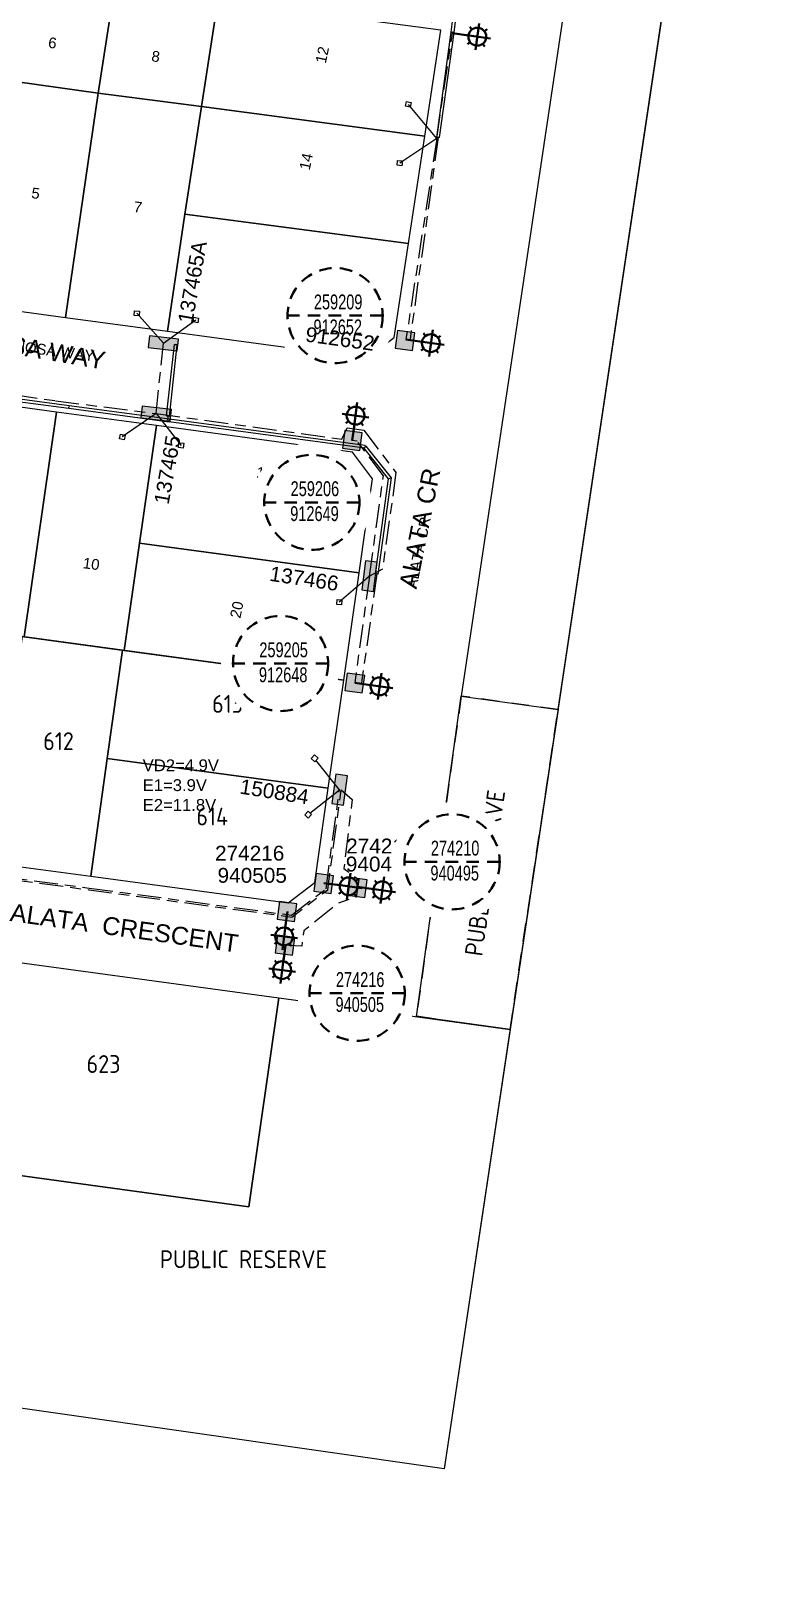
# Model space of a CAD drawing. Header units: metres. Extents: x 281818 to 283900, y 6133059 to 6135046.
# Drawn here: x 282365.8 to 282490.2, y 6134278.4 to 6134536.7 of the extents above; entities that cross this region are included whole.
import ezdxf
from ezdxf.enums import TextEntityAlignment as Align

# ---------------------------------------------------------------- set-up
doc = ezdxf.new("R2010")
doc.units = ezdxf.units.M
doc.linetypes.add('Cable Exist UG', pattern=[8.2, 4, -1.2, 1.8, -1.2])
doc.linetypes.add('Dash', pattern=[5, 3, -2])
doc.layers.get('0').update_dxf_attribs({"color": 6})
for name, color, linetype in [('_User Stage 5 LV', 255, 'Continuous'), ('_User Stage 6 Columns', 7, 'Continuous'), ('_User Stage 6 Lanterns', 7, 'Continuous'), ('_User Stage 6 LV', 7, 'Continuous'), ('_User Stage 6 Pillars', 7, 'Continuous'), ('_User Stage 6 Site Plan', 7, 'Continuous'), ('_User Stage 6 Trench', 7, 'Continuous'), ('Duct_SP_EXT', 7, 'Continuous'), ('Equip_SP_SL_EXT', 7, 'Continuous'), ('Mains_LV_EXT', 7, 'Continuous'), ('Mains_LV_SL_EXT', 7, 'Continuous'), ('Notes', 7, 'Continuous'), ('Notes_LV_MISC', 7, 'Continuous'), ('Notes_SL_MISC', 7, 'Continuous'), ('Notes_SP_MISC', 7, 'Continuous'), ('Services_SP_EXT', 7, 'Continuous'), ('Services_SP_NEW', 2, 'Continuous'), ('Services_SP_NEW_UG', 2, 'Continuous'), ('SupportsUG_SP_LV_EXT', 7, 'Continuous'), ('SupportsUG_SP_LV_SL_EXT', 7, 'Continuous'), ('Trench_SP_EXT', 7, 'Continuous')]:
    doc.layers.add(name, color=color, linetype=linetype)
for name, color, linetype, lineweight in [('Cadastre Developer_SP_EXT', 9, 'Continuous', 5), ('Cadastre Land Parcels_SP_EXT', 9, 'Continuous', 5), ('Cadastre Roads_SP_EXT', 9, 'Continuous', 5)]:
    doc.layers.add(name, color=color, linetype=linetype, lineweight=lineweight)
doc.styles.add('COLUMN_LABEL', font='arial.ttf')
doc.styles.add('iecARIAL', font='arial.ttf', dxfattribs={"height": 2})
doc.styles.add('LotNum', font='isocp.shx', dxfattribs={"height": 1.8})
doc.styles.add('POLE_LABEL', font='arial.ttf')
doc.styles.get("Standard").update_dxf_attribs({"font": 'arial.ttf'})
doc.linetypes.add('Cable New UG', pattern='A,7,-0.25,["x",Standard,S=2,R=0,X=0.2,Y=-0.8],-2.1', length=9.35)
doc.linetypes.add('IE Trench HV', pattern='A,7,-0.2,["/",Standard,S=3,R=0,X=0.6,Y=-1.4],-2.5', length=9.7)

# ---------------------------------------------------------------- blocks, each defined once
blk = doc.blocks.new('COLUMN_EXT')
blk.add_hatch(color=256).paths.add_polyline_path([(-1.49, 1.48), (-1.49, -1.49), (1.48, -1.49), (1.48, 1.48)])
blk.add_lwpolyline([(-1.49, -1.49), (1.48, -1.49), (1.48, 1.48), (-1.49, 1.48)], close=True)
for tag, height, style, flags, p in [('ASSET_NUM', 2.5, 'COLUMN_LABEL', 8, (2, 2)), ('STRUCTURE_PLANT_NUMBER', 0.2, 'POLE_LABEL', 9, (1.81, 0.03)), ('STREET_CODE', 0.2, 'COLUMN_LABEL', 9, (1.81, -0.2))]:
    blk.add_attdef(tag, text='', height=height, dxfattribs=dict(style=style, flags=flags)).set_placement(p, align=Align.MIDDLE_LEFT)
at = {"flags": 1}
blk.add_attdef('Z', (1.81, -2.35), '', height=0.2, dxfattribs=at)
at = {"flags": 9}
for tag, p in [('COLUMN_TYPE', (1.81, -0.4)), ('OWNED_BY', (1.81, -0.6)), ('STATE', (1.81, -0.8)), ('USAGE', (1.81, -1)), ('STREETNAME', (1.81, -1.6)), ('SUBURB', (1.81, -1.8)), ('LEGEND', (1.81, -1.2)), ('LOCATION', (1.81, -1.4)), ('NOTES', (1.81, -2))]:
    blk.add_attdef(tag, text='', height=0.2, dxfattribs=at).set_placement(p, align=Align.MIDDLE_LEFT)
blk = doc.blocks.new('PILLAR_EXT')
blk.add_hatch(color=256).paths.add_polyline_path([(-2.475, 0.99), (-2.475, -0.99), (2.475, -0.99), (2.475, 0.99)])
blk.add_lwpolyline([(-2.475, -0.99), (2.475, -0.99), (2.475, 0.99), (-2.475, 0.99)], close=True)
at = {"style": 'iecARIAL', "flags": 8}
blk.add_attdef('ASSET_NUM', (1.5, 3.5), '', height=2.5, dxfattribs=at)
for tag, p, flags in [('OWNED_BY', (0, -0.2), 9), ('STATE', (0, -0.4), 9), ('SUPPORT_TYPE', (0, -0.6), 9), ('STREETNAME', (0, -1.8), 9), ('SUBURB', (0, -2), 1), ('USAGE', (0, -0.8), 9), ('LEGEND', (0, -1), 9), ('LOCATION', (0, -1.2), 9), ('NOTES', (0, -1.4), 9), ('PARENT', (0, -1.6), 9)]:
    blk.add_attdef(tag, p, '', height=0.2, dxfattribs=dict(flags=flags))
blk = doc.blocks.new('SL_LANTERN_EXT')
at = {"lineweight": 40}
for p, q in [((-1.46, 5.68), (-1.06, 5.28)), ((0, 1.97), (0, 6.47)), ((1.46, 5.68), (1.06, 5.28)), ((-2.25, 4.22), (2.25, 4.22)), ((-1.46, 2.76), (-1.06, 3.16)), ((0, 0), (0, 2.72)), ((1.46, 2.76), (1.06, 3.16))]:
    blk.add_line(p, q, dxfattribs=at)
blk.add_circle((0, 4.22), 1.5, dxfattribs=at)
at = {"style": 'iecARIAL', "flags": 8}
blk.add_attdef('ASSET_NUM', (1.5, 1.5), '', height=2.5, dxfattribs=at)
for tag, p, height, flags in [('OPERATING_VOLTAGE', (0.98, -1.65), 0.2, 9), ('ORIENTATION', (0.98, -1.85), 0.2, 9), ('OWNED_BY', (0.98, -2.05), 0.2, 9), ('STATE', (0.98, -2.25), 0.2, 9), ('CONSTRUCTED_VOLTAGE', (0.98, -0.65), 0.2, 9), ('CONTROL_TYPE', (0.98, -0.85), 0.2, 9), ('LANTERN_PURPOSE', (0.98, -1.05), 0.2, 9), ('LANTERN_TYPE', (0.98, -1.25), 0.2, 9), ('NO_PHASES', (0.98, -1.45), 0.2, 9), ('USAGE', (0.98, -2.45), 0.2, 9), ('CEXIST', (0.98, -2.65), 0.2, 9), ('LNUMBER', (2.18, -3.25), 2.5, 8), ('CNEW', (0.98, -2.85), 0.2, 9), ('CNUMBER', (0.98, -3.05), 0.2, 9), ('CREMOVE', (0.98, -3.25), 0.2, 9), ('CREPLACE', (0.98, -3.45), 0.2, 9), ('LKINGHEIGHT', (0.98, -3.65), 0.2, 9), ('LBRACKET', (0.98, -3.85), 0.2, 9), ('LBRACKETVOCAB', (0.98, -4.05), 0.2, 9), ('LCATEGORY', (0.98, -4.25), 0.2, 9), ('LCHARGE1', (0.98, -4.45), 0.2, 9), ('LCHARGE1PERCENT', (0.98, -4.65), 0.2, 9), ('LCHARGE2', (0.98, -4.85), 0.2, 9), ('LCHARGE2PERCENT', (0.98, -5.05), 0.2, 9), ('LCHARGE3', (0.98, -5.25), 0.2, 9), ('LCHARGE3PERCENT', (0.98, -5.45), 0.2, 9), ('LEXIST', (0.98, -5.65), 0.2, 9), ('LLAMP', (0.98, -5.85), 0.2, 9), ('LLAMPVOCAB', (0.98, -6.05), 0.2, 9), ('LMAST', (0.98, -6.25), 0.2, 9), ('LMASTVOCAB', (0.98, -6.45), 0.2, 9), ('LNEW', (0.98, -6.65), 0.2, 9), ('LANTNUMBER', (0.98, -6.85), 0.2, 9), ('LOUTREACH', (0.98, -7.25), 0.2, 9), ('LOUTREACHVOCAB', (0.98, -7.45), 0.2, 9), ('LRATECODE', (0.98, -7.65), 0.2, 9), ('LREMOVE', (0.98, -7.85), 0.2, 9), ('STREETNAME', (0.98, -9.25), 0.2, 9), ('SUBURB', (0.98, -9.45), 0.2, 1), ('LREPLACE', (0.98, -8.05), 0.2, 9), ('LTYPE', (0.98, -8.25), 0.2, 9), ('LTYPEVOCAB', (0.98, -8.45), 0.2, 9), ('LEGEND', (0.98, -8.65), 0.2, 9), ('LOCATION', (0.98, -8.85), 0.2, 9), ('NOTES', (0.98, -9.05), 0.2, 9)]:
    blk.add_attdef(tag, p, '', height=height, dxfattribs=dict(flags=flags))
blk = doc.blocks.new('CCP_EXT')
at = {"flags": 9}
blk.add_attdef('NOTES', text='', height=0.2, dxfattribs=at).set_placement((0, -2), align=Align.MIDDLE_LEFT)
blk.add_wipeout([(0, 0.57), (0.57, 0), (0, -0.57), (-0.57, 0)])
blk.add_lwpolyline([(-0.57, 0), (0, 0.57), (0.57, 0), (0, -0.57), (-0.57, 0)])
at = {"flags": 1}
blk.add_attdef('Z', (0, 0), '', height=0.2, dxfattribs=at)
at = {"flags": 9}
for tag, p in [('CCP_TYPE', (0, 0)), ('CONSTRUCTED_VOLTAGE', (0, -0.2)), ('OPERATING_VOLTAGE', (0, -0.6)), ('ORIENTATION', (0, -0.8)), ('OWNED_BY', (0, -1)), ('STATE', (0, -1.8)), ('NO_PHASES', (0, -0.4)), ('USAGE', (0, -1.2)), ('LEGEND', (0, -1.4)), ('LIFE_SUPPORT', (0, -1.6))]:
    blk.add_attdef(tag, text='', height=0.2, dxfattribs=at).set_placement(p, align=Align.MIDDLE_LEFT)
blk = doc.blocks.new('CCP_NEW')
for tag, flags, p in [('CONSTRUCTED_VOLTAGE', 9, (1.5, -2)), ('Z', 1, (1.5, -2.4)), ('NUMBER_OF_PHASES', 9, (1.5, -2.2))]:
    blk.add_attdef(tag, text='', height=0.2, dxfattribs=dict(flags=flags)).set_placement(p, align=Align.MIDDLE_LEFT)
blk.add_wipeout([(0, 0.57), (0.57, 0), (0, -0.57), (-0.57, 0)])
blk.add_lwpolyline([(-0.57, 0), (0, 0.57), (0.57, 0), (0, -0.57), (-0.57, 0)])
at = {"flags": 9}
for tag, p in [('CCP_TYPE', (1.5, 0)), ('ORIENTATION', (1.5, -0.2)), ('STATE', (1.5, -1)), ('OWNED_BY', (1.5, -1.2)), ('OPERATED_BY', (1.5, -1.4)), ('OPERATING_VOLTAGE', (1.5, -1.8)), ('USAGE', (1.5, -0.4)), ('LEGEND', (1.5, -0.6)), ('LIFE_SUPPORT', (1.5, -0.8)), ('MAINTAINED_BY', (1.5, -1.6))]:
    blk.add_attdef(tag, text='', height=0.2, dxfattribs=at).set_placement(p, align=Align.MIDDLE_LEFT)
blk = doc.blocks.new('SLANTERN_NUM_EXT')
blk.add_wipeout([(-0.31, 10), (-0.94, 9.96), (-1.57, 9.88), (-2.18, 9.76), (-2.79, 9.61), (-3.39, 9.41), (-3.97, 9.18), (-4.54, 8.91), (-5.09, 8.61), (-5.62, 8.27), (-6.13, 7.91), (-6.62, 7.5), (-7.07, 7.07), (-7.5, 6.62), (-7.91, 6.13), (-8.27, 5.62), (-8.61, 5.09), (-8.91, 4.54), (-9.18, 3.97), (-9.41, 3.39), (-9.61, 2.79), (-9.76, 2.18), (-9.88, 1.57), (-9.96, 0.94), (-10, 0.31), (-10, -0.31), (-9.96, -0.94), (-9.88, -1.57), (-9.76, -2.18), (-9.61, -2.79), (-9.41, -3.39), (-9.18, -3.97), (-8.91, -4.54), (-8.61, -5.09), (-8.27, -5.62), (-7.91, -6.13), (-7.5, -6.62), (-7.07, -7.07), (-6.62, -7.5), (-6.13, -7.91), (-5.62, -8.27), (-5.09, -8.61), (-4.54, -8.91), (-3.97, -9.18), (-3.39, -9.41), (-2.79, -9.61), (-2.18, -9.76), (-1.57, -9.88), (-0.94, -9.96), (-0.31, -10), (0.31, -10), (0.94, -9.96), (1.57, -9.88), (2.18, -9.76), (2.79, -9.61), (3.39, -9.41), (3.97, -9.18), (4.54, -8.91), (5.09, -8.61), (5.62, -8.27), (6.13, -7.91), (6.62, -7.5), (7.07, -7.07), (7.5, -6.62), (7.91, -6.13), (8.27, -5.62), (8.61, -5.09), (8.91, -4.54), (9.18, -3.97), (9.41, -3.39), (9.61, -2.79), (9.76, -2.18), (9.88, -1.57), (9.96, -0.94), (10, -0.31), (10, 0.31), (9.96, 0.94), (9.88, 1.57), (9.76, 2.18), (9.61, 2.79), (9.41, 3.39), (9.18, 3.97), (8.91, 4.54), (8.61, 5.09), (8.27, 5.62), (7.91, 6.13), (7.5, 6.62), (7.07, 7.07), (6.62, 7.5), (6.13, 7.91), (5.62, 8.27), (5.09, 8.61), (4.54, 8.91), (3.97, 9.18), (3.39, 9.41), (2.79, 9.61), (2.18, 9.76), (1.57, 9.88), (0.94, 9.96), (0.31, 10)])
at = {"linetype": 'Dash', "lineweight": 40, "ltscale": 0.7}
blk.add_line((8, 0), (-8, 0), dxfattribs=at)
blk.add_circle((0, 0), 8, dxfattribs=at)
at = {"lineweight": 40, "width": 0.7}
for tag, p in [('SNUMBER', (0.51, 1.05)), ('CNUMBER', (0.44, -3.15))]:
    blk.add_attdef(tag, text='', height=2.5, dxfattribs=at).set_placement(p, align=Align.CENTER)
at = {"lineweight": 40, "flags": 1}
blk.add_attdef('Z', (0, 0), '', height=0.2, dxfattribs=at)

msp = doc.modelspace()

# ---------------------------------------------------------------- linework, layer by layer
at = {"layer": '_User Stage 6 LV', "linetype": 'Cable Exist UG', "flags": 128}
msp.add_lwpolyline([(282233.56, 6134413.4), (282240.15, 6134414.08, 0.048111), (282255.51, 6134403.64, 0.017585), (282261.86, 6134400.44, 0.006123), (282263.98, 6134399.5), (282266.64, 6134400.56), (282272.38, 6134398.45), (282273.63, 6134395.95, 0.003576), (282275.02, 6134395.53, 0.018381), (282281.73, 6134393.81, 0.009225), (282285.51, 6134393.07, 0.010469), (282289.31, 6134392.47), (282297.75, 6134391.32), (282315.9, 6134388.84), (282334.04, 6134386.36), (282349.04, 6134384.32), (282350.98, 6134386.07), (282356.82, 6134385.29), (282359.79, 6134392.2), (282362.09, 6134391.97), (282362.88, 6134393.89), (282375.53, 6134392.19), (282409.64, 6134387.61), (282415.68, 6134392.19), (282417.93, 6134408.99)], format="xyb", dxfattribs=at)
at = {"layer": '_User Stage 6 Site Plan', "flags": 128}
for points in [[(282378.62, 6134414.28), (282381.18, 6134432.51), (282364.34, 6134434.79), (282358.99, 6134396.73), (282375.84, 6134394.47), (282378.62, 6134414.28)], [(282418.37, 6134427.47), (282381.18, 6134432.51), (282378.62, 6134414.28), (282415.73, 6134409.29), (282418.37, 6134427.47)], [(282415.73, 6134409.29), (282378.62, 6134414.28), (282375.84, 6134394.47), (282409.01, 6134390.01), (282413.53, 6134393.44), (282415.73, 6134409.29)]]:
    msp.add_lwpolyline(points, close=True, dxfattribs=at)
at = {"layer": '_User Stage 6 Site Plan'}
for points in [[(282438.11, 6134424.79), (282454.41, 6134422.5), (282446.32, 6134368.71), (282430.58, 6134370.86), (282438.11, 6134424.79)], [(282407.46, 6134374.01), (282446.32, 6134368.71), (282435.25, 6134294.79), (282348.72, 6134307.18), (282353.18, 6134338.51), (282335.23, 6134341.01), (282308.42, 6134321.44), (282307.23, 6134313.12), (282291.32, 6134315.39), (282304.15, 6134352.3), (282310.78, 6134351.39), (282328.92, 6134348.91), (282348.74, 6134346.21), (282402.44, 6134338.87), (282407.46, 6134374.01)]]:
    msp.add_lwpolyline(points, dxfattribs=at)
msp.add_lwpolyline([(282348.74, 6134346.21), (282353.54, 6134381.38), (282407.46, 6134374.01), (282402.44, 6134338.87)], close=True, dxfattribs=at)
at = {"layer": '_User Stage 6 Trench', "linetype": 'Cable Exist UG'}
msp.add_lwpolyline([(282341.97, 6134396.95), (282375.57, 6134392.49), (282409.56, 6134387.92), (282415.4, 6134392.35), (282417.64, 6134409.03)], dxfattribs=at)
at = {"layer": 'Cadastre Developer_SP_EXT', "linetype": 'Dash'}
msp.add_lwpolyline([(282454.41, 6134422.5), (282438.11, 6134424.79), (282430.59, 6134370.97), (282446.32, 6134368.71), (282454.41, 6134422.5)], close=True, dxfattribs=at)
at = {"layer": 'Cadastre Land Parcels_SP_EXT', "linetype": 'Continuous'}
msp.add_lwpolyline([(283081.09, 6134971.02), (282655.31, 6135030.97), (282548.4, 6135046.02), (282527.82, 6134917.66), (282505.46, 6134773.87), (282494.82, 6134698.41), (282492.01, 6134678.54), (282479.81, 6134592.2), (282435.25, 6134294.79), (282348.72, 6134307.18), (282322.41, 6134310.94), (282319.91, 6134291.28), (282277.09, 6133955.6)], dxfattribs=at)
for points in [[(282479.81, 6134592.2), (282477.8, 6134592.48), (282446.49, 6134596.77), (282442.88, 6134572.02), (282459.79, 6134569.71), (282446.5, 6134480.84), (282442.93, 6134457.03), (282438.11, 6134424.79), (282454.38, 6134422.51), (282479.81, 6134592.2)], [(282382.93, 6134563.85), (282365.57, 6134566.13), (282359.87, 6134528.61), (282377.1, 6134526.22), (282382.93, 6134563.85)], [(282397.22, 6134541.77), (282400.28, 6134561.57), (282382.93, 6134563.85), (282377.1, 6134526.22), (282394.46, 6134523.94), (282397.22, 6134541.77)], [(282434.69, 6134536.8), (282397.22, 6134541.77), (282394.46, 6134523.94), (282432.02, 6134519), (282434.69, 6134536.8)], [(282377.1, 6134526.22), (282359.87, 6134528.61), (282354.42, 6134490.82), (282371.59, 6134488.49), (282377.1, 6134526.22)], [(282391.67, 6134505.87), (282394.46, 6134523.94), (282377.1, 6134526.22), (282371.59, 6134488.49), (282388.76, 6134486.16), (282391.67, 6134505.87)], [(282432.02, 6134519), (282394.46, 6134523.94), (282391.67, 6134505.87), (282429.26, 6134500.93), (282432.02, 6134519)], [(282426.83, 6134485.08), (282429.26, 6134500.93), (282391.67, 6134505.87), (282388.76, 6134486.16), (282422.23, 6134481.64), (282426.83, 6134485.08)], [(282370.11, 6134472.56), (282353.33, 6134474.83), (282347.9, 6134437.02), (282364.68, 6134434.74), (282370.11, 6134472.56)], [(282384.05, 6134450.52), (282386.88, 6134470.29), (282370.11, 6134472.56), (282364.68, 6134434.74), (282381.46, 6134432.47), (282384.05, 6134450.52)], [(282423.2, 6134461.32), (282419.82, 6134465.81), (282386.88, 6134470.29), (282384.05, 6134450.52), (282420.94, 6134445.52), (282423.2, 6134461.32)], [(282420.94, 6134445.52), (282384.05, 6134450.52), (282381.46, 6134432.47), (282418.37, 6134427.47), (282420.94, 6134445.52)]]:
    msp.add_lwpolyline(points, close=True, dxfattribs=at)
at = {"layer": 'Duct_SP_EXT'}
for p, q in [((282436.45, 6134536.49), (282438.44, 6134553.09)), ((282436.93, 6134536.43), (282438.94, 6134553.23)), ((282434, 6134518.8), (282436.45, 6134536.49)), ((282434.47, 6134518.73), (282436.93, 6134536.42)), ((282436.45, 6134536.49), (282436.69, 6134536.46)), ((282436.45, 6134536.49), (282436.69, 6134536.46)), ((282436.93, 6134536.42), (282436.69, 6134536.46)), ((282436.93, 6134536.43), (282436.69, 6134536.46)), ((282434, 6134518.8), (282434.23, 6134518.77)), ((282434.47, 6134518.73), (282434.23, 6134518.77)), ((282388.59, 6134471.9), (282389.91, 6134483.93)), ((282389.06, 6134471.84), (282390.38, 6134483.88)), ((282389.91, 6134483.93), (282390.15, 6134483.91)), ((282390.38, 6134483.88), (282390.15, 6134483.91)), ((282372.15, 6134473.14), (282355.3, 6134475.37)), ((282372.22, 6134473.62), (282355.36, 6134475.85)), ((282372.22, 6134473.62), (282372.18, 6134473.38)), ((282372.22, 6134473.62), (282372.18, 6134473.38)), ((282389.07, 6134471.35), (282372.22, 6134473.62)), ((282372.22, 6134473.62), (282372.22, 6134473.62)), ((282372.15, 6134473.14), (282372.18, 6134473.38)), ((282372.15, 6134473.14), (282372.18, 6134473.38)), ((282389, 6134470.88), (282372.15, 6134473.14)), ((282372.15, 6134473.14), (282372.15, 6134473.14)), ((282388.59, 6134471.9), (282388.83, 6134471.87)), ((282389.06, 6134471.84), (282388.83, 6134471.87)), ((282388.98, 6134470.89), (282389.01, 6134471.13)), ((282389, 6134470.88), (282389.03, 6134471.11)), ((282389.05, 6134471.37), (282389.01, 6134471.13)), ((282389.07, 6134471.35), (282389.03, 6134471.11)), ((282421.76, 6134466.55), (282421.95, 6134466.7)), ((282425.9, 6134461.35), (282421.76, 6134466.55)), ((282421.92, 6134466.46), (282421.95, 6134466.7)), ((282421.98, 6134466.94), (282421.95, 6134466.7)), ((282422.14, 6134466.85), (282421.95, 6134466.7)), ((282426.4, 6134461.49), (282422.14, 6134466.85)), ((282423.68, 6134445.36), (282425.9, 6134461.35)), ((282424.15, 6134445.29), (282426.4, 6134461.49)), ((282425.9, 6134461.35), (282426.15, 6134461.42)), ((282426.4, 6134461.49), (282426.15, 6134461.42)), ((282423.68, 6134445.36), (282423.91, 6134445.33)), ((282424.15, 6134445.29), (282423.91, 6134445.33))]:
    msp.add_line(p, q, dxfattribs=at)
at = {"layer": 'Mains_LV_EXT', "linetype": 'Cable Exist UG'}
msp.add_lwpolyline([(282386.85, 6134472.29), (282388.05, 6134484.14)], dxfattribs=at)
at = {"layer": 'Mains_LV_SL_EXT', "linetype": 'Cable Exist UG'}
for points in [[(282433.99, 6134518.61), (282436.63, 6134536.29)], [(282422.7, 6134444.97), (282425.05, 6134461.84), (282420.63, 6134467.66), (282419.81, 6134467.77)], [(282422.7, 6134444.97), (282420.21, 6134426.99)]]:
    msp.add_lwpolyline(points, dxfattribs=at)
at = {"layer": 'Notes_LV_MISC', "linetype": 'Cable Exist UG'}
msp.add_lwpolyline([(282422.7, 6134444.97), (282420.21, 6134426.99)], dxfattribs=at)
at = {"layer": 'Services_SP_NEW_UG', "color": 2, "flags": 128}
msp.add_lwpolyline([(282412.39, 6134404.83), (282417.64, 6134409.03), (282413.48, 6134414.3)], dxfattribs=at)
at = {"layer": 'Trench_SP_EXT', "linetype": 'Cable Exist UG'}
for points in [[(282388.83, 6134471.87), (282388.73, 6134471.21)], [(282423.92, 6134445.33), (282421.35, 6134427)]]:
    msp.add_lwpolyline(points, dxfattribs=at)

# ---------------------------------------------------------------- block references
at = {"layer": '_User Stage 6 Columns'}
ref = msp.add_blockref('COLUMN_EXT', (282415, 6134393.25), dxfattribs=dict(at, rotation=262.5131566313921))
ref.add_attrib('ASSET_NUM', '940496', dxfattribs={"layer": '0', "height": 2.5, "style": 'COLUMN_LABEL'}).set_placement((282418.72, 6134396.52), align=Align.MIDDLE_LEFT)
ref = msp.add_blockref('COLUMN_EXT', (282408.82, 6134388.54), dxfattribs=dict(at, rotation=172.5131566313921))
ref.add_attrib('ASSET_NUM', '940505', dxfattribs={"layer": '0', "height": 2.5, "style": 'COLUMN_LABEL'}).set_placement((282397.16, 6134394.62), align=Align.MIDDLE_LEFT)
at = {"layer": '_User Stage 6 Lanterns'}
ref = msp.add_blockref('SL_LANTERN_EXT', (282408.89, 6134388.53), dxfattribs=dict(at, rotation=172.5131566313921))
ref.add_attrib('ASSET_NUM', '274216', (282396.73, 6134397.1), dxfattribs={"layer": '0', "height": 2.5, "style": 'iecARIAL'})
ref = msp.add_blockref('SL_LANTERN_EXT', (282415.01, 6134393.32), dxfattribs=dict(at, rotation=262.5131566313921))
ref.add_attrib('ASSET_NUM', '274210', (282418.77, 6134398.3), dxfattribs={"layer": '0', "height": 2.5, "style": 'iecARIAL'})
at = {"layer": 'Equip_SP_SL_EXT'}
ref = msp.add_blockref('SL_LANTERN_EXT', (282436.63, 6134536.29), dxfattribs=dict(at, rotation=262.0897893613193))
ref.add_attrib('ASSET_NUM', '259211', dxfattribs={"layer": '0', "height": 2.5, "rotation": 352.0897, "style": 'iecARIAL'}).set_placement((282433.46, 6134539.36), align=Align.MIDDLE_RIGHT)
ref = msp.add_blockref('SL_LANTERN_EXT', (282428.83, 6134484.74), dxfattribs=dict(at, rotation=262.0896925902861))
ref.add_attrib('ASSET_NUM', '259209', dxfattribs={"layer": '0', "height": 2.5, "rotation": 352.0897, "style": 'iecARIAL'}).set_placement((282425.03, 6134488.32), align=Align.MIDDLE_RIGHT)
ref = msp.add_blockref('SL_LANTERN_EXT', (282419.81, 6134467.77), dxfattribs=dict(at, rotation=352.5265984059958))
ref.add_attrib('ASSET_NUM', '259206', dxfattribs={"layer": '0', "height": 2.5, "rotation": 82.5274, "style": 'iecARIAL'}).set_placement((282414.23, 6134465.28), align=Align.MIDDLE_RIGHT)
ref = msp.add_blockref('SL_LANTERN_EXT', (282419.81, 6134467.77), dxfattribs=dict(at, rotation=352.5265984059958))
ref.add_attrib('ASSET_NUM', '259206', dxfattribs={"layer": '0', "height": 2.5, "rotation": 82.5274, "style": 'iecARIAL'}).set_placement((282414.23, 6134465.28), align=Align.MIDDLE_RIGHT)
ref = msp.add_blockref('SL_LANTERN_EXT', (282420.21, 6134426.99), dxfattribs=dict(at, rotation=262.0902768347831))
ref.add_attrib('ASSET_NUM', '259205', dxfattribs={"layer": '0', "height": 2.5, "rotation": 352.0903, "style": 'iecARIAL'}).set_placement((282417.17, 6134430.7), align=Align.MIDDLE_RIGHT)
at = {"layer": 'Notes_LV_MISC'}
ref = msp.add_blockref('SL_LANTERN_EXT', (282428.83, 6134484.74), dxfattribs=dict(at, rotation=262.0896925902861))
ref.add_attrib('ASSET_NUM', '259209', dxfattribs={"layer": '0', "height": 2.5, "rotation": 352.0897, "style": 'iecARIAL'}).set_placement((282425.03, 6134488.32), align=Align.MIDDLE_RIGHT)
ref = msp.add_blockref('COLUMN_EXT', (282428.66, 6134484.6), dxfattribs=dict(at, rotation=82.09027682698549))
ref.add_attrib('ASSET_NUM', '912652', dxfattribs={"layer": '0', "height": 2.5, "rotation": 352.0903, "style": 'COLUMN_LABEL'}).set_placement((282423.69, 6134485.32), align=Align.TOP_RIGHT)
at = {"layer": 'Notes_SL_MISC'}
ref = msp.add_blockref('SL_LANTERN_EXT', (282420.67, 6134392.66), dxfattribs=dict(at, rotation=262.5131566313921))
ref.add_attrib('ASSET_NUM', '274210', (282431.38, 6134398.79), dxfattribs={"layer": '0', "height": 2.5, "style": 'iecARIAL'})
ref = msp.add_blockref('COLUMN_EXT', (282420.66, 6134392.58), dxfattribs=dict(at, rotation=262.5131566313921))
ref.add_attrib('ASSET_NUM', '940496', dxfattribs={"layer": '0', "height": 2.5, "style": 'COLUMN_LABEL'}).set_placement((282431.49, 6134394.25), align=Align.MIDDLE_LEFT)
ref = msp.add_blockref('COLUMN_EXT', (282408.49, 6134382.87), dxfattribs=dict(at, rotation=172.5131566313921))
ref.add_attrib('ASSET_NUM', '940505', dxfattribs={"layer": '0', "height": 2.5, "style": 'COLUMN_LABEL'}).set_placement((282415.28, 6134372.11), align=Align.MIDDLE_LEFT)
ref = msp.add_blockref('SL_LANTERN_EXT', (282408.57, 6134382.86), dxfattribs=dict(at, rotation=172.5131566313921))
ref.add_attrib('ASSET_NUM', '274216', (282414.75, 6134376.97), dxfattribs={"layer": '0', "height": 2.5, "style": 'iecARIAL'})
at = {"layer": 'SupportsUG_SP_LV_EXT'}
ref = msp.add_blockref('PILLAR_EXT', (282388.05, 6134484.14), dxfattribs=dict(at, rotation=353.5676358725643))
ref.add_attrib('ASSET_NUM', '137465A', dxfattribs={"layer": '0', "height": 2.5, "rotation": 79.8458, "style": 'iecARIAL'}).set_placement((282391.69, 6134487.54), align=Align.MIDDLE_LEFT)
ref = msp.add_blockref('PILLAR_EXT', (282422.7, 6134444.97), dxfattribs=dict(at, rotation=82.83046774243414))
ref.add_attrib('ASSET_NUM', '137466', dxfattribs={"layer": '0', "height": 2.5, "rotation": 351.3627, "style": 'iecARIAL'}).set_placement((282417.48, 6134443.68), align=Align.MIDDLE_RIGHT)
at = {"layer": 'SupportsUG_SP_LV_SL_EXT'}
ref = msp.add_blockref('COLUMN_EXT', (282419.81, 6134467.77), dxfattribs=dict(at, rotation=172.5273566039303))
ref.add_attrib('ASSET_NUM', '912649', dxfattribs={"layer": '0', "height": 2.5, "rotation": 82.5274, "style": 'COLUMN_LABEL'}).set_placement((282417.45, 6134464.48), align=Align.TOP_RIGHT)
ref = msp.add_blockref('COLUMN_EXT', (282419.81, 6134467.77), dxfattribs=dict(at, rotation=172.5273566039303))
ref.add_attrib('ASSET_NUM', '912649', dxfattribs={"layer": '0', "height": 2.5, "rotation": 82.5274, "style": 'COLUMN_LABEL'}).set_placement((282417.45, 6134464.48), align=Align.TOP_RIGHT)
ref = msp.add_blockref('COLUMN_EXT', (282420.21, 6134426.99), dxfattribs=dict(at, rotation=82.09027682698549))
ref.add_attrib('ASSET_NUM', '912648', dxfattribs={"layer": '0', "height": 2.5, "rotation": 352.0903, "style": 'COLUMN_LABEL'}).set_placement((282415.22, 6134426.05), align=Align.TOP_RIGHT)

# ---------------------------------------------------------------- texts
at = {"layer": '_User Stage 6 Site Plan', "style": 'LotNum'}
for s, p in [('613', (282396.24, 6134421.96)), ('612', (282367.86, 6134415.69)), ('614', (282393.6, 6134403.02)), ('623', (282375.15, 6134361.38)), ('PUBLIC RESERVE', (282387.45, 6134328.53))]:
    msp.add_text(s, height=3, dxfattribs=at).set_placement(p)
msp.add_text('PUBLIC RESERVE', height=3, rotation=82.1, dxfattribs=at).set_placement((282441.66, 6134380.89))
at = {"layer": 'Cadastre Land Parcels_SP_EXT'}
for s, rotation, p in [('6', 352.6903, (282368.61, 6134533.87)), ('8', 352.69, (282385.96, 6134531.59)), ('12', 78.0568, (282415.34, 6134531.1)), ('14', 77.8478, (282412.63, 6134513.16)), ('5', 352.5008, (282365.78, 6134508.57)), ('7', 352.5012, (282382.97, 6134506.24)), ('16', 352.5144, (282407.53, 6134489.86)), ('18', 352.4729, (282403.58, 6134461.58)), ('10', 352.5031, (282374.43, 6134446.31)), ('20', 78.5889, (282400.99, 6134437.77))]:
    msp.add_text(s, height=1.8, rotation=rotation, dxfattribs=at).set_placement(p)
at = {"layer": 'Cadastre Roads_SP_EXT'}
for s, rotation, p in [('VENOSA WAY', 352.5008, (282359.56, 6134483.28)), ('ALATA CR', 78.5889, (282430.58, 6134442.68))]:
    msp.add_text(s, height=1.8, rotation=rotation, dxfattribs=at).set_placement(p)
at = {"layer": 'Notes'}
for s, rotation, p in [('VENOSA WAY', 350.2733, (282350.23, 6134484.46)), ('ALATA  CRESCENT', 352.0766, (282362.14, 6134386.95))]:
    msp.add_text(s, height=3, rotation=rotation, dxfattribs=at).set_placement(p)
at = {"layer": 'Notes_LV_MISC', "linetype": 'Cable New UG', "lineweight": 0}
note = msp.add_mtext_dynamic_manual_height_columns('VD2=4.9V\\PE1=3.9V\\PE2=11.8V\\P', width=18.4157, gutter_width=10, heights=[10.27, 0], dxfattribs=dict(at, insert=(282384.58, 6134414.13), char_height=2, attachment_point=1, style='iecARIAL'))
at = {"layer": 'Notes_SP_MISC'}
msp.add_text('ALATA CR', height=3, rotation=78.5889, dxfattribs=at).set_placement((282430.58, 6134442.68))

# ---------------------------------------------------------------- next in the draw order: block references
at = {"layer": 'Notes_LV_MISC'}
for p, values in [((282416.92, 6134488.79), {'SNUMBER': '259209', 'CNUMBER': '912652'}), ((282436.58, 6134396.9), {'SNUMBER': '274210', 'CNUMBER': '940495'})]:
    msp.add_blockref('SLANTERN_NUM_EXT', p, dxfattribs=at).add_auto_attribs(values)
at = {"layer": 'Services_SP_EXT'}
for p, rotation in [((282429.23, 6134524.33), 303.6713266703404), ((282427.78, 6134514.44), 39.67132719994408), ((282383.59, 6134489.17), 311.5676357492434), ((282393.52, 6134488.05), 215.5676357057104), ((282381.14, 6134468.37), 33.78035804469434), ((282391.04, 6134466.94), 129.7803583392817), ((282417.62, 6134440.57), 40.83046785060991)]:
    msp.add_blockref('CCP_EXT', p, dxfattribs=dict(at, rotation=rotation))
at = {"layer": 'Services_SP_NEW', "linetype": 'IE Trench HV', "rotation": 91.39641266614747}
for p in [(282413.48, 6134414.3), (282412.39, 6134404.83)]:
    msp.add_blockref('CCP_NEW', p, dxfattribs=at)

# ---------------------------------------------------------------- next in the draw order: linework, layer by layer
at = {"layer": '_User Stage 5 LV', "linetype": 'Cable Exist UG', "lineweight": 0, "flags": 128}
msp.add_lwpolyline([(282417.92, 6134409), (282419.78, 6134407.36), (282418.38, 6134395.75), (282420.88, 6134393.92), (282420.68, 6134392.44), (282420.48, 6134390.97), (282417.42, 6134389.94), (282411.65, 6134385.28), (282411.32, 6134382.7), (282408.02, 6134382.89)], dxfattribs=at)
at = {"layer": 'Duct_SP_EXT'}
for p, q in [((282421.98, 6134466.94), (282389.05, 6134471.37)), ((282421.92, 6134466.46), (282388.98, 6134470.89))]:
    msp.add_line(p, q, dxfattribs=at)
at = {"layer": 'Mains_LV_EXT', "linetype": 'Cable Exist UG'}
for points in [[(282289.13, 6134489.8), (282291.37, 6134490.02), (282293.82, 6134495.99), (282293.82, 6134495.99), (282296.36, 6134497.37), (282300.95, 6134495.62), (282300.77, 6134493.53), (282306.89, 6134491.02), (282316.04, 6134487.35), (282320.7, 6134485.71), (282328.71, 6134483.29), (282336.93, 6134481.31), (282354.29, 6134478.55), (282354.74, 6134476.66), (282354.74, 6134476.66), (282369.9, 6134474.47), (282386.85, 6134472.29)], [(282386.85, 6134472.29), (282418.05, 6134468.01), (282418.95, 6134469.91), (282418.95, 6134469.91), (282421.72, 6134469.53), (282427.14, 6134462.39), (282424.89, 6134446.15), (282422.7, 6134444.97)]]:
    msp.add_lwpolyline(points, dxfattribs=at)
at = {"layer": 'Mains_LV_SL_EXT', "linetype": 'Cable Exist UG'}
msp.add_lwpolyline([(282433.99, 6134518.61), (282428.83, 6134484.74)], dxfattribs=at)
at = {"layer": 'Services_SP_EXT'}
for points in [[(282433.99, 6134518.61), (282429.23, 6134524.33)], [(282433.99, 6134518.61), (282427.78, 6134514.44)], [(282388.05, 6134484.14), (282383.59, 6134489.17)], [(282388.05, 6134484.14), (282393.52, 6134488.05)], [(282386.85, 6134472.29), (282381.14, 6134468.37)], [(282386.85, 6134472.29), (282391.04, 6134466.94)], [(282422.7, 6134444.97), (282417.62, 6134440.57)]]:
    msp.add_lwpolyline(points, dxfattribs=at)
at = {"layer": 'Trench_SP_EXT', "linetype": 'Cable Exist UG'}
msp.add_lwpolyline([(282434.23, 6134518.77), (282429.51, 6134484.78)], dxfattribs=at)

# ---------------------------------------------------------------- next in the draw order: block references
at = {"layer": '_User Stage 6 Pillars'}
ref = msp.add_blockref('PILLAR_EXT', (282417.7, 6134409.03), dxfattribs=dict(at, rotation=82.34599999999999))
ref.add_attrib('ASSET_NUM', '150884', dxfattribs={"layer": '0', "height": 2.5, "rotation": 350.8782, "style": 'iecARIAL'}).set_placement((282412.46, 6134407.78), align=Align.MIDDLE_RIGHT)
at = {"layer": 'Notes_SP_MISC'}
ref = msp.add_blockref('COLUMN_EXT', (282428.66, 6134484.6), dxfattribs=dict(at, rotation=82.09027682698549))
ref.add_attrib('ASSET_NUM', '912652', dxfattribs={"layer": '0', "height": 2.5, "rotation": 352.0903, "style": 'COLUMN_LABEL'}).set_placement((282423.69, 6134485.32), align=Align.TOP_RIGHT)
at = {"layer": 'SupportsUG_SP_LV_EXT'}
ref = msp.add_blockref('PILLAR_EXT', (282386.85, 6134472.29), dxfattribs=dict(at, rotation=353.5676358725643))
ref.add_attrib('ASSET_NUM', '137465', dxfattribs={"layer": '0', "height": 2.5, "rotation": 79.8458, "style": 'iecARIAL'}).set_placement((282387.69, 6134457.12), align=Align.MIDDLE_LEFT)

# ---------------------------------------------------------------- next in the draw order: block references
at = {"layer": 'Notes_LV_MISC'}
for p, values in [((282413.01, 6134457.37), {'SNUMBER': '259206', 'CNUMBER': '912649'}), ((282407.75, 6134430.26), {'SNUMBER': '259205', 'CNUMBER': '912648'}), ((282420.62, 6134374.79), {'SNUMBER': '274216', 'CNUMBER': '940505'})]:
    msp.add_blockref('SLANTERN_NUM_EXT', p, dxfattribs=at).add_auto_attribs(values)

doc.saveas('drawing.dxf')
